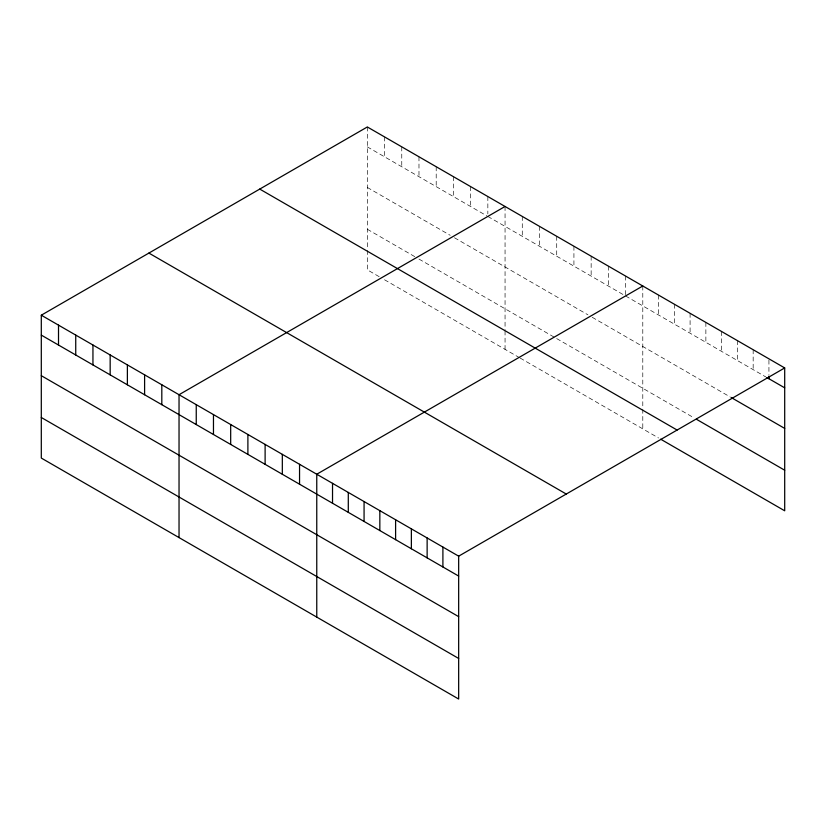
<?xml version="1.0" encoding="UTF-8"?>
<svg xmlns="http://www.w3.org/2000/svg" width="826" height="826" viewBox="0 0 826 826"><rect width="100%" height="100%" fill="white"/><g stroke="black" fill="none" stroke-linecap="round" stroke-linejoin="round"><path stroke-width="0.62" stroke-dasharray="4.13 3.1" d="M367.333 126.967L367.333 248.936M367.333 146.873L486.772 215.834M487.846 216.453L624.497 295.347M625.581 295.966L765.774 376.914M367.333 187.45L450.18 235.286M454.486 237.774L587.916 314.809M592.221 317.287L730.039 396.862M367.333 229.256L416.831 257.836M418.978 259.075L554.556 337.359M556.714 338.598L694.305 418.028M379.165 276.669L367.333 269.834L367.333 250.164M384.544 279.777L519.048 357.431M520.132 358.05L658.559 437.976M768.934 360.074L768.934 375.004M753.167 349.728L753.167 369.635M737.401 340.622L737.401 360.528M721.635 331.515L721.635 351.422M705.869 322.419L705.869 342.325M690.092 313.312L690.092 333.219M674.326 304.205L674.326 324.112M658.559 295.109L658.559 315.016M642.793 286.002L642.793 407.972M642.793 409.2L642.793 428.88M625.581 276.06L625.581 294.727M608.359 266.127L608.359 286.033M591.148 256.184L591.148 276.09M573.925 246.241L573.925 266.148M556.714 236.298L556.714 256.215M539.492 226.365L539.492 246.272M522.28 216.422L522.28 236.329M505.058 206.479L505.058 329.677M505.058 330.916L505.058 349.357M487.846 196.547L487.846 213.965M470.634 186.604L470.634 206.51M453.412 176.661L453.412 196.567M436.2 166.728L436.2 186.635M418.978 156.785L418.978 176.692M401.766 146.842L401.766 166.749M384.544 136.909L384.544 156.816"/><path stroke-width="1.24" d="M41.3 315.202L458.667 556.166L458.667 699.033L41.3 458.069L41.3 315.202L367.333 126.967L784.7 367.931L784.7 510.798L660.666 439.195M505.058 206.479L179.036 394.714L179.036 537.592M642.793 286.002L316.761 474.238L316.761 617.105M458.667 556.166L784.7 367.931M766.827 377.523L784.7 387.838M731.093 397.461L784.7 428.415M696.401 419.247L784.7 470.221M259.736 189.082L677.113 430.047M148.886 253.076L566.264 494.041M41.3 335.108L458.667 576.073M41.3 375.685L458.667 616.65M41.3 417.491L458.667 658.456M768.934 376.243L768.934 378.731M442.901 547.06L442.901 566.966M427.135 537.953L427.135 557.86M411.369 528.857L411.369 548.763M395.602 519.75L395.602 539.657M379.836 510.644L379.836 530.55M364.07 501.547L364.07 521.454M348.293 492.441L348.293 512.347M332.527 483.334L332.527 503.24M299.549 464.295L299.549 484.201M282.327 454.352L282.327 474.258M265.115 444.419L265.115 464.326M247.893 434.476L247.893 454.383M230.681 424.533L230.681 444.44M213.469 414.6L213.469 434.507M196.247 404.657L196.247 424.564M161.813 384.771L161.813 404.678M144.602 374.839L144.602 394.745M127.38 364.896L127.38 384.802M110.168 354.953L110.168 374.859M92.946 345.02L92.946 364.927M75.734 335.077L75.734 354.984M58.512 325.134L58.512 345.041"/></g></svg>
